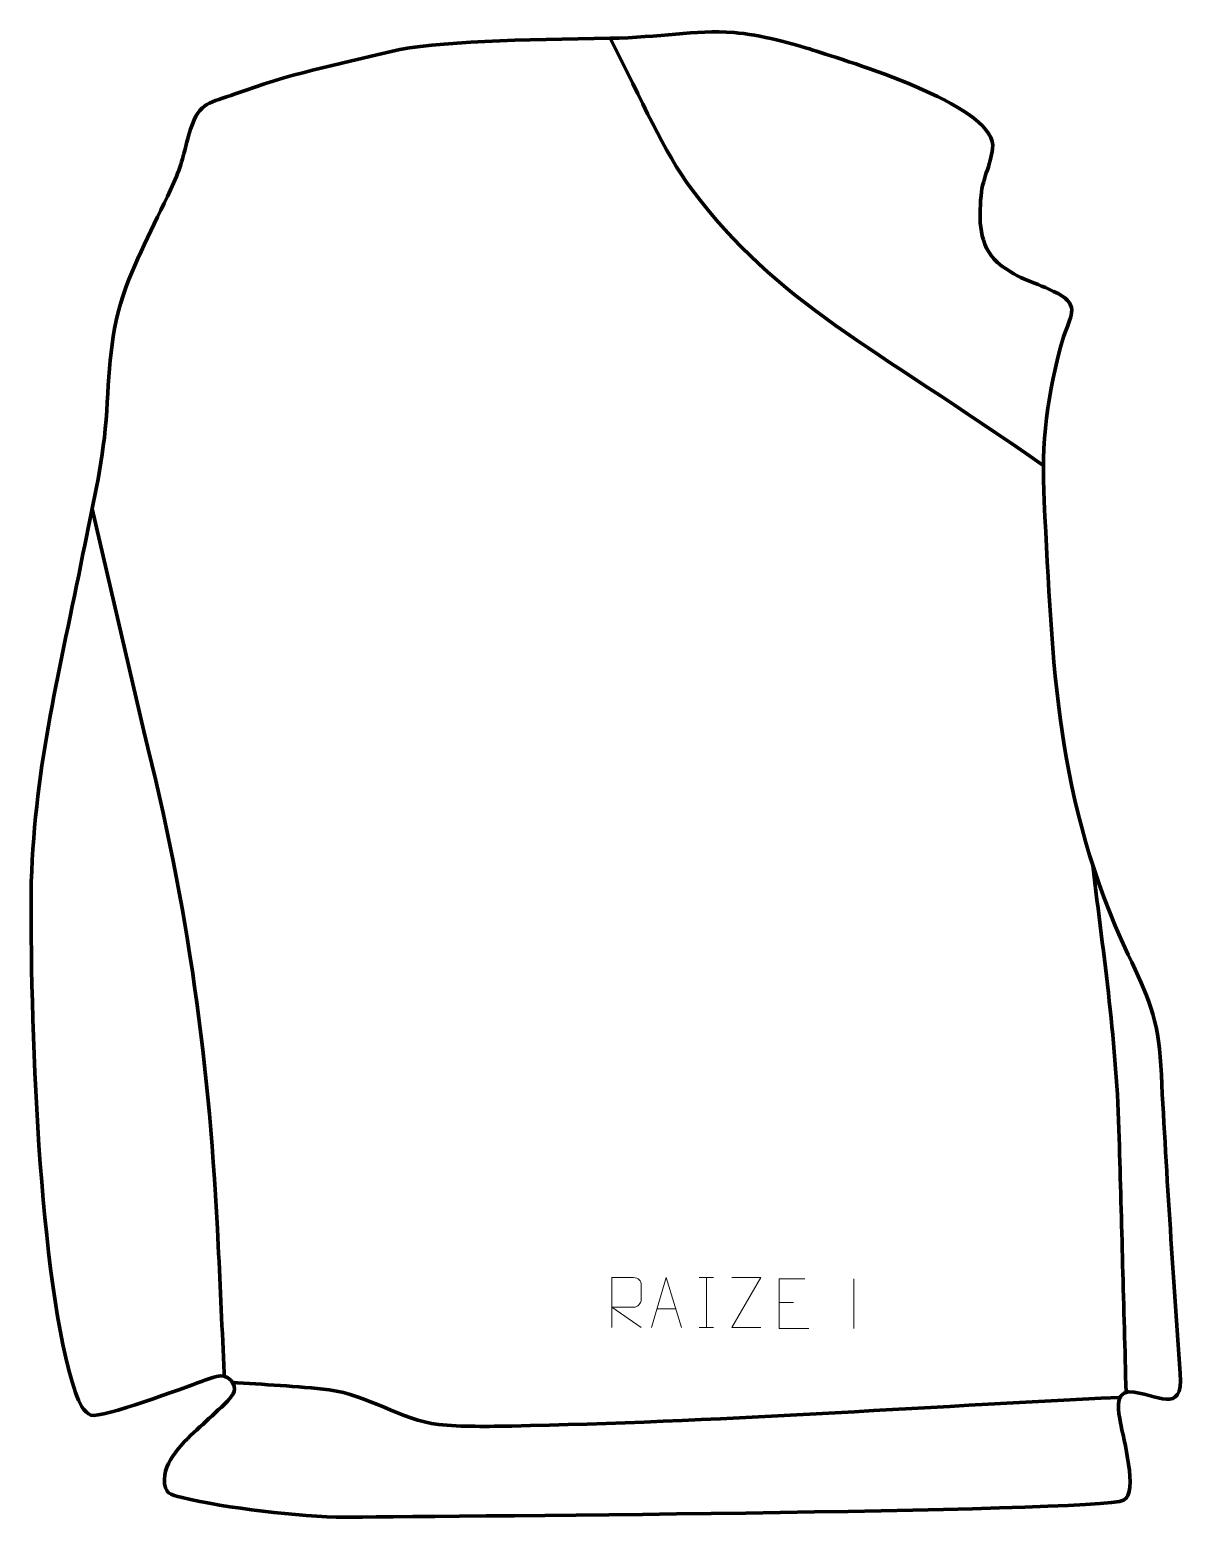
# Model space of a CAD drawing. Header units: millimetres. Extents: x 1093 to 1671, y -133 to 613.
import ezdxf

# ---------------------------------------------------------------- set-up
doc = ezdxf.new("R2010")
doc.units = ezdxf.units.MM
doc.header["$MEASUREMENT"] = 0
doc.layers.add('layer 1', color=7, linetype='Continuous')
doc.layers.add('layer 2', color=7, linetype='Continuous')

msp = doc.modelspace()

# ---------------------------------------------------------------- linework, layer by layer
at = {"layer": 'layer 1', "color": 140, "lineweight": 158}
for points, knots in [([(1384.1696, 608.8061), (1400.9018, 576.5707), (1410.2731, 552.8512), (1425.2709, 532.7978), (1425.2709, 532.7978), (1467.7582, 475.9888), (1516.1601, 454.2031), (1600.5926, 395.0539), (1600.5926, 395.0539), (1600.5926, 395.0539), (1601.3769, 394.5045), (1601.3769, 394.5045)], [0, 0, 0, 0, 0.25, 0.25, 0.25, 0.25, 0.5, 0.5, 0.5, 0.5, 1, 1, 1, 1]), ([(1124.6016, 372.8063), (1124.6016, 372.8063), (1150.4183, 261.2388), (1150.4183, 261.2388), (1150.4183, 261.2388), (1172.8857, 172.4262), (1183.5163, 94.1354), (1187.7565, 3.2103), (1187.7565, 3.2103), (1188.7515, -18.1259), (1189.7452, -39.4621), (1190.7397, -60.7982), (1190.7397, -60.7982), (1190.7397, -60.7982), (1190.7842, -61.7536), (1190.7842, -61.7536)], [0, 0, 0, 0, 0.2, 0.2, 0.2, 0.2, 0.4, 0.4, 0.4, 0.4, 0.6, 0.6, 0.6, 0.6, 1, 1, 1, 1]), ([(1626.099, 194.0748), (1631.7019, 147.4022), (1638.1916, 104.3374), (1639.3719, 57.2755), (1639.3719, 57.2755), (1640.5223, 14.7289), (1641.6695, -27.8178), (1642.8183, -70.3645)], [0, 0, 0, 0, 0.33333333, 0.33333333, 0.33333333, 0.33333333, 1, 1, 1, 1]), ([(1194.2421, -65.3445), (1210.4952, -66.5576), (1227.2741, -67.1311), (1243.4036, -69.1445), (1243.4036, -69.1445), (1262.4716, -71.5248), (1279.2893, -84.2956), (1298.2248, -86.4815), (1298.2248, -86.4815), (1309.1989, -87.7484), (1323.7131, -87.4747), (1334.961, -87.2627), (1334.961, -87.2627), (1434.9758, -85.3774), (1539.8657, -77.6163), (1639.7742, -72.9097)], [0, 0, 0, 0, 0.2, 0.2, 0.2, 0.2, 0.4, 0.4, 0.4, 0.4, 0.6, 0.6, 0.6, 0.6, 1, 1, 1, 1])]:
    msp.add_open_spline(points, degree=3, knots=knots, dxfattribs=at)
at = {"layer": 'layer 1', "color": 250, "lineweight": 9}
for points, knots in [([(1385.1207, -37.7784), (1385.1207, -37.7784), (1385.1207, -12.8249), (1385.1207, -12.8249), (1385.1207, -12.8249), (1388.7155, -12.8249), (1392.311, -12.8249), (1395.9062, -12.8249), (1395.9062, -12.8249), (1398.2315, -12.8626), (1399.7888, -14.3526), (1399.7847, -16.719), (1399.7847, -16.719), (1399.7843, -18.7545), (1399.7843, -21.8139), (1399.7847, -23.8499), (1399.7847, -23.8499), (1399.7782, -25.7254), (1397.9659, -27.6672), (1395.9564, -27.6863), (1395.9564, -27.6863), (1395.9564, -27.6863), (1385.1207, -27.6863), (1385.1207, -27.6863), (1385.1207, -27.6863), (1385.1207, -27.6863), (1399.7754, -37.7784), (1399.7754, -37.7784)], [0, 0, 0, 0, 0.125, 0.125, 0.125, 0.125, 0.25, 0.25, 0.25, 0.25, 0.375, 0.375, 0.375, 0.375, 0.5, 0.5, 0.5, 0.5, 0.625, 0.625, 0.625, 0.625, 0.75, 0.75, 0.75, 0.75, 1, 1, 1, 1]), ([(1404.9823, -37.7784), (1404.9823, -37.7784), (1412.3533, -12.8249), (1412.3533, -12.8249), (1412.3533, -12.8249), (1412.3533, -12.8249), (1419.9232, -37.7784), (1419.9232, -37.7784)], [0, 0, 0, 0, 0.33333333, 0.33333333, 0.33333333, 0.33333333, 1, 1, 1, 1]), ([(1459.7502, -37.7804), (1459.7502, -37.7804), (1445.1312, -37.7804), (1445.1312, -37.7804), (1445.1312, -37.7804), (1445.1312, -37.7804), (1459.7745, -12.823), (1459.7745, -12.823), (1459.7745, -12.823), (1459.7745, -12.823), (1445.1312, -12.823), (1445.1312, -12.823)], [0, 0, 0, 0, 0.25, 0.25, 0.25, 0.25, 0.5, 0.5, 0.5, 0.5, 1, 1, 1, 1]), ([(1481.7427, -13.422), (1481.7427, -13.422), (1468.8688, -13.422), (1468.8688, -13.422), (1468.8688, -13.422), (1468.8688, -13.422), (1468.8688, -38.3756), (1468.8688, -38.3756), (1468.8688, -38.3756), (1468.8688, -38.3756), (1483.7346, -38.3756), (1483.7346, -38.3756)], [0, 0, 0, 0, 0.25, 0.25, 0.25, 0.25, 0.5, 0.5, 0.5, 0.5, 1, 1, 1, 1])]:
    msp.add_open_spline(points, degree=3, knots=knots, dxfattribs=at)
for points in [[(1428.8687, -12.8249), (1428.8687, -12.8249), (1436.0368, -12.8249), (1436.0368, -12.8249)], [(1432.4527, -12.8249), (1432.4527, -12.8249), (1432.4527, -37.7784), (1432.4527, -37.7784)], [(1506.3017, -13.4117), (1506.3017, -13.4117), (1506.3017, -38.3858), (1506.3017, -38.3858)], [(1407.7049, -28.529), (1407.7049, -28.529), (1417.2006, -28.529), (1417.2006, -28.529)], [(1468.8688, -25.3017), (1468.8688, -25.3017), (1476.0369, -25.3017), (1476.0369, -25.3017)], [(1428.8687, -37.7784), (1428.8687, -37.7784), (1436.0368, -37.7784), (1436.0368, -37.7784)]]:
    msp.add_open_spline(points, degree=3, dxfattribs=at)
at = {"layer": 'layer 2', "color": 242, "lineweight": 158}
msp.add_open_spline([(1274.4273, 602.1836), (1296.2104, 607.4539), (1341.4501, 608.1256), (1384.1696, 608.8061), (1384.1696, 608.8061), (1409.2974, 609.2064), (1426.1777, 613.0796), (1446.2788, 611.656), (1446.2788, 611.656), (1458.8669, 610.7644), (1477.1648, 605.6934), (1485.7652, 602.9041), (1485.7652, 602.9041), (1503.6745, 597.0958), (1574.9103, 575.915), (1575.9564, 555.1521), (1575.9564, 555.1521), (1575.804, 546.7151), (1570.8897, 539.1564), (1570.0883, 529.7975), (1570.0883, 529.7975), (1569.1113, 517.5753), (1568.7678, 505.3081), (1578.3599, 496.2706), (1578.3599, 496.2706), (1590.6632, 486.5499), (1596.3438, 487.1851), (1608.738, 480.7283), (1608.738, 480.7283), (1620.0009, 474.4393), (1614.6667, 468.9554), (1611.4578, 459.0931), (1611.4578, 459.0931), (1603.3409, 430.8013), (1600.1534, 405.9663), (1601.7483, 376.5498), (1601.7483, 376.5498), (1606.065, 293.7629), (1607.3394, 227.165), (1643.8435, 149.1483), (1643.8435, 149.1483), (1653.535, 128.4467), (1659.0819, 117.0682), (1660.2418, 93.638), (1660.2418, 93.638), (1662.7769, 42.3295), (1666.3465, -9.6483), (1669.95, -60.9173), (1669.95, -60.9173), (1671.4578, -82.3705), (1658.2816, -70.7436), (1644.2385, -70.0766), (1644.2385, -70.0766), (1636.6619, -70.8911), (1639.1011, -80.5683), (1639.9907, -85.6091), (1639.9907, -85.6091), (1641.3268, -93.18), (1649.0443, -120.6251), (1641.5641, -124.5243), (1641.5641, -124.5243), (1629.8826, -130.6134), (1278.1877, -132.6578), (1251.4139, -133.0311), (1251.4139, -133.0311), (1228.1191, -132.8606), (1191.6074, -128.3849), (1169.6011, -123.1987), (1169.6011, -123.1987), (1163.5434, -121.771), (1160.6281, -121.1345), (1160.7876, -113.8831), (1160.7876, -113.8831), (1161.021, -103.2651), (1172.6496, -93.1853), (1179.9715, -86.4317), (1179.9715, -86.4317), (1184.16, -82.5682), (1188.3254, -78.825), (1192.3273, -74.7561), (1192.3273, -74.7561), (1195.4269, -71.5762), (1197.4988, -68.4046), (1194.0615, -64.3447), (1194.0615, -64.3447), (1190.2957, -59.8969), (1183.7771, -63.3685), (1179.3465, -64.8702), (1179.3465, -64.8702), (1171.0603, -67.8778), (1129.4853, -83.6818), (1123.9127, -81.7558), (1123.9127, -81.7558), (1120.5041, -80.5779), (1117.9805, -75.7006), (1116.1944, -70.4119), (1116.1944, -70.4119), (1097.6916, -15.6277), (1093.2716, 119.6645), (1094.0334, 185.4382), (1094.0334, 185.4382), (1096.0194, 246.141), (1108.6715, 292.4909), (1119.9223, 350.2516), (1119.9223, 350.2516), (1124.5558, 373.3939), (1129.6435, 393.5981), (1131.5002, 417.3997), (1131.5002, 417.3997), (1133.3351, 441.9516), (1132.948, 460.5228), (1141.6646, 484.2351), (1141.6646, 484.2351), (1148.54, 502.9387), (1159.3397, 521.8048), (1166.7459, 539.4901), (1166.7459, 539.4901), (1170.2281, 547.8057), (1171.0059, 554.1982), (1173.9164, 563.2186), (1173.9164, 563.2186), (1178.4597, 577.2994), (1183.6659, 576.1891), (1196.302, 580.8755), (1196.302, 580.8755), (1222.3137, 590.7357), (1247.6223, 595.6981), (1274.4273, 602.1836)], degree=3, knots=[0, 0, 0, 0, 0.03030303, 0.03030303, 0.03030303, 0.03030303, 0.06060606, 0.06060606, 0.06060606, 0.06060606, 0.09090909, 0.09090909, 0.09090909, 0.09090909, 0.12121212, 0.12121212, 0.12121212, 0.12121212, 0.15151515, 0.15151515, 0.15151515, 0.15151515, 0.18181818, 0.18181818, 0.18181818, 0.18181818, 0.21212121, 0.21212121, 0.21212121, 0.21212121, 0.24242424, 0.24242424, 0.24242424, 0.24242424, 0.27272727, 0.27272727, 0.27272727, 0.27272727, 0.3030303, 0.3030303, 0.3030303, 0.3030303, 0.33333333, 0.33333333, 0.33333333, 0.33333333, 0.36363636, 0.36363636, 0.36363636, 0.36363636, 0.39393939, 0.39393939, 0.39393939, 0.39393939, 0.42424242, 0.42424242, 0.42424242, 0.42424242, 0.45454545, 0.45454545, 0.45454545, 0.45454545, 0.48484848, 0.48484848, 0.48484848, 0.48484848, 0.51515152, 0.51515152, 0.51515152, 0.51515152, 0.54545455, 0.54545455, 0.54545455, 0.54545455, 0.57575758, 0.57575758, 0.57575758, 0.57575758, 0.60606061, 0.60606061, 0.60606061, 0.60606061, 0.63636364, 0.63636364, 0.63636364, 0.63636364, 0.66666667, 0.66666667, 0.66666667, 0.66666667, 0.6969697, 0.6969697, 0.6969697, 0.6969697, 0.72727273, 0.72727273, 0.72727273, 0.72727273, 0.75757576, 0.75757576, 0.75757576, 0.75757576, 0.78787879, 0.78787879, 0.78787879, 0.78787879, 0.81818182, 0.81818182, 0.81818182, 0.81818182, 0.84848485, 0.84848485, 0.84848485, 0.84848485, 0.87878788, 0.87878788, 0.87878788, 0.87878788, 0.90909091, 0.90909091, 0.90909091, 0.90909091, 0.93939394, 0.93939394, 0.93939394, 0.93939394, 1, 1, 1, 1], dxfattribs=at)

doc.saveas('drawing.dxf')
